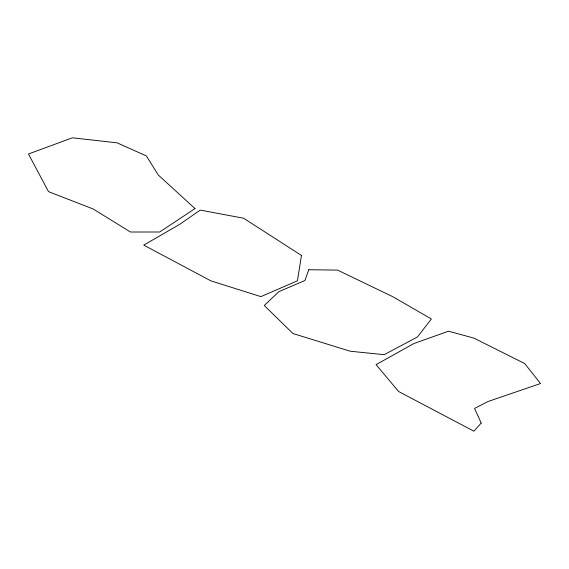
<?xml version="1.0" encoding="UTF-8"?>
<svg xmlns="http://www.w3.org/2000/svg" width="569" height="569" viewBox="0 0 569 569"><rect width="100%" height="100%" fill="white"/><g stroke="black" fill="none" stroke-linecap="round" stroke-linejoin="round"><path stroke-width="0.85" d="M301.463 255.438L297.423 280.816L260.887 296.62L210.928 280.88L143.744 245.111L179.733 224.328L200.238 210.096L243.546 218.219L301.463 255.438M308.768 269.734L304.948 280.503L278.881 291.648L264.265 305.503L292.95 333.526L350.219 351.222L384.139 354.686L417.404 336.99L431.366 318.974L392.752 296.684L337.566 270.111L308.768 269.734M481.21 423.073L473.906 431.195L398.641 391.522L376.066 364.637L414.026 343.477L448.6 331.194L473.906 338.121L524.625 363.499L540.55 383.527L487.974 401.536L474.539 408.421L481.21 423.073M195.003 208.588L159.669 232.01L130.436 232.01L93.131 208.965L48.521 191.646L28.45 153.986L72.405 137.805L117.129 142.84L146.361 155.942L158.36 175.081L195.003 208.588"/></g></svg>
